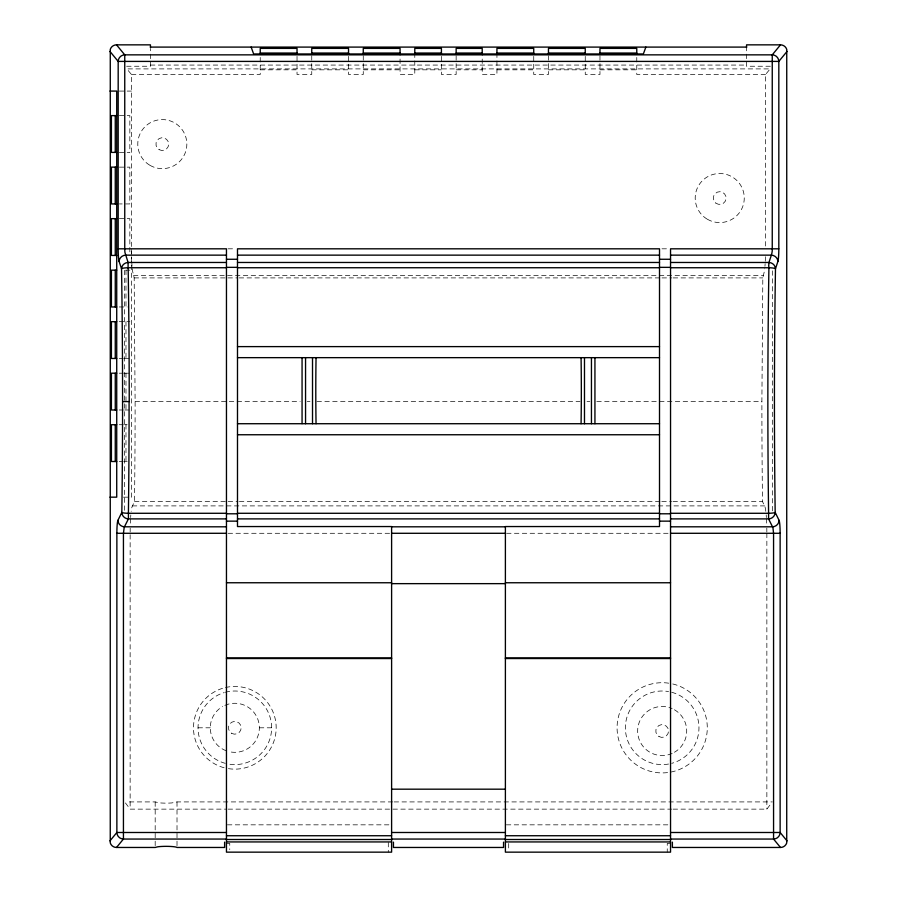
<?xml version="1.0" encoding="UTF-8"?>
<svg xmlns="http://www.w3.org/2000/svg" width="897" height="897" viewBox="0 0 897 897"><rect width="100%" height="100%" fill="white"/><g stroke="black" fill="none" stroke-linecap="round" stroke-linejoin="round"><path stroke-width="0.67" stroke-dasharray="4.49 3.36" d="M765.814 511.357A28.502 2.803 90 0 0 765.018 506.928L762.495 501.558A806.93 79.396 90 0 1 761.889 401.587L762.82 277.902L764.502 270.782A27.639 2.725 -90 0 0 764.737 268.663M130.155 531.999L130.188 528.12M130.334 523.13L130.536 518.802M130.637 517.524L130.816 514.956M132.263 268.663A27.639 2.725 -90 0 0 132.498 270.782L134.18 277.902L135.111 401.587A806.762 79.407 90 0 1 134.516 501.58L131.982 506.928A28.502 2.803 -90 0 0 131.186 511.357M673.098 809.139L766.857 809.139L771.555 802.95M765.556 246.025L765.556 74.473L770.153 68.901L126.847 68.901L131.444 74.473L131.444 246.518M392.729 801.918L177.012 801.918L171.809 802.938A10.966 1.424 0 0 1 159.307 802.837L155.181 801.918L126.051 801.918M150.438 65.066L746.562 65.066M126.623 66.243L150.438 66.243L150.438 48.472M770.377 66.243L746.562 66.243L746.562 47.093M260.231 69.82L297.03 69.82M311.752 69.82L348.541 69.82M363.263 69.82L400.062 69.82M414.784 69.82L441.425 69.82M456.147 69.82L482.216 69.82M496.938 69.82L533.737 69.82M548.459 69.82L585.248 69.82M599.97 69.82L636.769 69.82M131.444 74.473L260.231 74.473L260.231 55.726M765.556 74.473L636.769 74.473L636.769 53.046M119.312 91.079L131.444 91.079M119.357 115.612L129.841 115.612L129.841 152.412L127.195 152.412M119.357 152.412L125.872 152.412M119.357 167.134L125.872 167.134M127.195 167.134L129.841 167.134L129.841 203.933L119.357 203.933M119.357 218.644L125.872 218.644M127.195 218.644L129.841 218.644L129.841 255.443M228.029 248.817L235.036 248.817M661.964 248.817L668.971 248.817M125.872 270.165L129.841 270.165M133.406 275.57L763.594 275.57M134.18 277.902L226.582 277.902M227.984 277.902L237.783 277.902M239.185 277.902L660.618 277.902M662.02 277.902L671.819 277.902M673.221 277.902L762.82 277.902M119.245 306.965L127.195 306.965M119.245 321.675L129.841 321.675M119.245 358.475L123.338 358.475M124.548 358.475L129.841 358.475M119.245 373.197L123.338 373.197M124.548 373.197L129.841 373.197M135.111 401.587L300.203 401.587M307.2 401.587L309.992 401.587M316.989 401.587L580.011 401.587M587.008 401.587L589.8 401.587M596.797 401.587L761.889 401.587M119.245 409.996L123.338 409.996M124.548 409.996L129.841 409.996M119.245 424.718L123.338 424.718M124.548 424.718L127.195 424.718M119.245 461.507L123.338 461.507M124.548 461.507L127.195 461.507M123.416 497.162L131.444 497.162L131.444 247.92M134.505 501.558L226.818 501.558M228.208 501.558L237.997 501.558M239.398 501.558L660.394 501.558M661.795 501.558L671.584 501.558M672.985 501.558L762.495 501.558M132.352 505.897L764.648 505.897M228.096 533.289L390.43 533.289M506.57 533.289L668.904 533.289M198.024 727.803L210.29 727.803M259.356 727.803L271.623 727.803M394.131 801.918L772.328 801.918M125.445 802.95L130.143 809.139L226.694 809.139M228.096 809.139L671.696 809.139M227.412 824.836L390.655 824.836M506.345 824.836L669.588 824.836M227.188 843.483L229.755 843.483L229.755 849.672M669.812 843.483L667.245 843.483L667.245 852.15M766.184 514.956L766.363 517.524M766.464 518.802L766.666 523.13M766.812 528.12L766.845 531.999M772.328 270.838L772.328 511.851M766.857 533.289L766.857 809.139M599.97 55.726L599.97 74.473L585.248 74.473L585.248 55.726M548.459 55.726L548.459 74.473L533.737 74.473L533.737 55.726M508.7 843.483L508.7 849.672M496.938 53.046L496.938 74.473L482.216 74.473L482.216 53.046M456.147 55.726L456.147 74.473L441.425 74.473L441.425 55.726M414.784 53.046L414.784 74.473L400.062 74.473L400.062 53.046M388.3 842.418L388.3 852.15M363.263 55.726L363.263 74.473L348.541 74.473L348.541 55.726M311.752 55.726L311.752 74.473L297.03 74.473L297.03 55.726M177.012 801.918L177.012 846.084M155.181 801.918L155.181 846.084M130.143 534.69L130.143 809.139M125.984 270.165L125.984 306.965M125.984 321.675L125.984 358.475M125.984 373.197L125.984 409.996M125.984 424.718L125.984 461.507M124.672 270.322L124.672 511.144M225.427 687.539A41.352 41.352 0 0 1 276.175 727.803A41.352 41.352 0 0 1 225.427 768.067M224.127 767.742A41.352 41.352 0 0 1 224.127 687.864M672.772 683.963A45.097 45.097 0 0 1 695.736 757.943A45.097 45.097 0 0 1 619.726 743.041A45.097 45.097 0 0 1 668.915 683.211M225.304 692.26A36.799 36.799 0 0 1 271.589 726.2A36.799 36.799 0 0 1 228.432 764.042M225.304 763.347A36.799 36.799 0 0 1 224.272 692.551M224.844 705.39A24.533 24.533 0 0 1 259.278 725.875A24.533 24.533 0 0 1 228.477 751.495M226.033 750.711A24.533 24.533 0 0 1 222.557 706.556M674.443 709.762A24.533 24.533 0 0 1 674.443 752.258M672.156 753.424A24.533 24.533 0 0 1 637.644 731.01A24.533 24.533 0 0 1 672.156 708.596M132.05 266.297A27.639 2.725 -90 0 1 131.635 258.998A28.222 2.781 90 0 1 131.556 256.721M131.5 254.378A28.222 2.781 90 0 1 131.467 251.62M671.696 692.26A36.799 36.799 0 0 1 671.696 763.347M668.568 764.042A36.799 36.799 0 0 1 625.377 727.803A36.799 36.799 0 0 1 668.568 691.565M765.444 256.721A28.222 2.781 90 0 1 765.253 261.408M765.13 263.707A27.639 2.725 -90 0 1 764.95 266.297M159.128 149.642A6.38 6.38 0 0 0 168.692 144.114A6.38 6.38 0 0 0 159.128 138.587A6.38 6.38 0 0 0 159.128 149.642M150.046 165.362A24.533 24.533 0 0 0 186.845 144.114A24.533 24.533 0 0 0 150.046 122.867A24.533 24.533 0 0 0 150.046 165.362M658.981 736.538A6.38 6.38 0 0 0 668.557 731.01A6.38 6.38 0 0 0 658.981 725.482A6.38 6.38 0 0 0 658.981 736.538M231.639 733.331A6.38 6.38 0 0 0 241.203 727.803A6.38 6.38 0 0 0 231.639 722.276A6.38 6.38 0 0 0 231.639 733.331M707.464 219.294A24.533 24.533 0 0 0 744.263 198.046A24.533 24.533 0 0 0 707.464 176.799A24.533 24.533 0 0 0 707.464 219.294M715.784 203.058A6.38 6.38 0 0 0 726.043 198.955A6.38 6.38 0 0 0 717.365 192.126A6.38 6.38 0 0 0 715.784 203.058"/><path stroke-width="1.35" d="M305.552 423.72L305.552 357.656M312.515 357.656L312.515 423.72M584.485 423.72L584.485 357.656M591.448 357.656L591.448 423.72M302.065 423.653L302.065 357.656M594.935 357.656L594.935 423.72M224.62 842.148L224.62 847.463L177.012 847.463A11.134 1.323 0 0 0 172.897 846.622A10.988 1.312 0 0 0 157.838 846.79L155.181 847.463L116.509 847.463A6.548 6.548 0 0 1 110.253 842.888L110.275 49.357A6.548 6.548 0 0 1 116.509 44.85L150.438 44.85L150.438 47.53M746.562 47.53L746.562 44.85L780.491 44.85A6.548 6.548 0 0 1 786.747 49.425L786.725 842.956A6.548 6.548 0 0 1 780.491 847.463L672.38 847.463L672.38 842.148M645.862 47.081L643.373 53.955L253.627 53.955L251.138 47.081M109.95 840.893L116.868 832.494L116.868 533.289A13.231 1.301 -90 0 1 117.922 520.35L121.835 512.411A828.458 81.515 -90 0 0 122.575 401.587A828.458 81.537 -90 0 0 121.532 268.764L119.11 261.464A6.604 6.301 -18.2 0 1 125.681 255.14L226.459 255.14M116.509 847.463L123.438 839.054L123.438 533.289L124.223 527.234L128.417 518.892L128.417 513.286A835.062 81.47 -90 0 0 129.078 401.587L122.575 401.587M780.491 44.85L772.25 54.852L772.25 248.817C772.788 255.454 767.675 261.061 768.908 267.743A835.085 81.515 -90 0 0 768.594 513.275L768.583 518.892L772.934 527.66L773.562 533.289L773.562 839.054L780.491 847.463M787.05 51.421L778.82 61.411L778.82 248.817A13.22 1.301 90 0 1 777.89 261.464M150.438 47.093L746.562 47.093M260.231 53.046L297.03 53.046M311.752 53.046L348.541 53.046M363.263 53.046L400.062 53.046M414.784 53.046L441.425 53.046M456.147 53.046L482.216 53.046M496.938 53.046L533.737 53.046M548.459 53.046L585.248 53.046M599.97 53.046L636.769 53.046M109.95 91.079L116.722 91.079L116.722 497.162L109.95 497.162M116.711 115.612L111.407 115.612L111.407 152.412L116.711 152.412M116.711 167.134L111.407 167.134L111.407 203.933L116.711 203.933M116.711 218.644L111.407 218.644L111.407 255.443L116.711 255.443M109.95 51.421L118.18 61.411L118.18 248.817L226.459 248.817L226.459 852.15L391.608 852.15L391.608 526.55L237.492 526.55L237.492 248.817L659.508 248.817L659.508 526.55L505.392 526.55L505.392 852.15L670.541 852.15L670.541 248.817L778.82 248.817M237.492 255.14L659.508 255.14M670.541 255.14L771.319 255.14A6.604 6.301 18.2 0 1 777.89 261.464L775.479 268.797A828.447 81.492 -90 0 0 775.176 512.389L779.078 520.338A13.231 1.301 -90 0 1 780.132 533.289L780.132 832.494L787.05 840.893M226.459 259.267L237.492 259.267M659.508 259.267L670.541 259.267M226.459 262.473L128.092 262.473A6.604 6.301 -18.2 0 0 121.521 268.797A6.604 1.054 -0.9 0 1 128.092 267.743L226.459 267.743M237.492 262.473L659.508 262.473M670.541 262.473L768.908 262.473A6.604 6.301 18.2 0 1 775.479 268.797A6.604 1.054 0.9 0 0 768.908 267.743L670.541 267.743M226.459 267.351L237.492 267.351M659.508 267.351L670.541 267.351M237.492 267.743L659.508 267.743M116.711 270.165L111.407 270.165L111.407 306.965L116.711 306.965M116.711 321.675L111.407 321.675L111.407 358.475L116.711 358.475M237.492 346.612L659.508 346.612M237.492 357.656L659.508 357.656M116.711 373.197L111.407 373.197L111.407 409.996L116.711 409.996M237.492 423.72L659.508 423.72M116.711 424.718L111.407 424.718L111.407 461.507L116.711 461.507M237.492 434.753L659.508 434.753M226.459 513.286L128.417 513.286A6.604 0.886 0.8 0 1 121.835 512.411A6.604 6.447 26.3 0 0 128.417 518.892L226.459 518.892M237.492 513.286L659.508 513.286M670.541 513.286L768.583 513.286A6.604 0.886 -0.8 0 0 775.165 512.411A6.604 6.447 -26.3 0 1 768.583 518.892L670.541 518.892M226.459 513.79L237.492 513.79M659.508 513.79L670.541 513.79M237.492 518.892L659.508 518.892M226.459 521.146L237.492 521.146M659.508 521.146L670.541 521.146M226.459 526.808L124.492 526.808A6.604 6.447 26.3 0 1 117.922 520.338M391.608 526.808L505.392 526.808M670.541 526.808L772.508 526.808A6.604 6.447 -26.3 0 0 779.078 520.338M116.868 533.289L226.459 533.289M391.608 533.289L505.392 533.289M670.541 533.289L780.132 533.289M226.459 582.758L391.608 582.758M505.392 582.758L670.541 582.758M391.608 583.644L505.392 583.644M226.459 657.961L391.608 657.961M505.392 657.961L670.541 657.961M226.459 658.533L391.608 658.533M505.392 658.533L670.541 658.533M391.608 789.181L505.392 789.181M226.459 832.494L116.868 832.494A6.604 6.526 39.5 0 0 123.438 839.054L226.459 839.054M391.608 832.494L505.392 832.494M670.541 832.494L780.132 832.494A6.604 6.526 -39.5 0 1 773.562 839.054L670.541 839.054M226.459 835.735L391.608 835.735M505.392 835.735L670.541 835.735M391.608 839.054L505.392 839.054M226.459 839.514L391.608 839.514M505.392 839.514L670.541 839.514M226.459 841.935L391.608 841.935M505.392 841.935L670.541 841.935M116.509 44.85L124.75 54.852L124.75 248.817A6.514 1.267 -90 0 0 124.986 252.606L128.092 262.473L128.092 267.743M636.769 53.742L636.769 48.382L599.97 48.382L599.97 53.742M585.248 53.742L585.248 48.382L548.459 48.382L548.459 53.742M533.737 53.742L533.737 48.382L496.938 48.382L496.938 53.742M503.553 842.148L503.553 847.463L393.447 847.463L393.447 842.148M482.216 53.742L482.216 48.382L456.147 48.382L456.147 53.742M441.425 53.742L441.425 48.382L414.784 48.382L414.784 53.742M400.062 53.742L400.062 48.382L363.263 48.382L363.263 53.742M348.541 53.742L348.541 48.382L311.752 48.382L311.752 53.742M297.03 53.742L297.03 48.382L260.231 48.382L260.231 53.742M115.264 115.612L115.264 152.412M115.264 167.134L115.264 203.933M115.264 218.644L115.264 255.443M115.264 270.165L115.264 306.965M115.264 321.675L115.264 358.475M115.264 373.197L115.264 409.996M115.264 424.718L115.264 461.507M581.077 357.645A781.209 285.134 -89.7 0 1 581.077 423.72M316.047 423.709A781.209 285.011 89.7 0 1 316.047 357.668M128.159 267.62A835.129 81.616 -90 0 1 129.224 401.587M119.11 261.464A13.231 1.301 -90 0 1 118.18 248.817M772.25 54.852L124.75 54.852A6.604 6.526 -39.5 0 0 118.18 61.411L778.82 61.411A6.604 6.526 39.5 0 0 772.25 54.852"/></g></svg>
